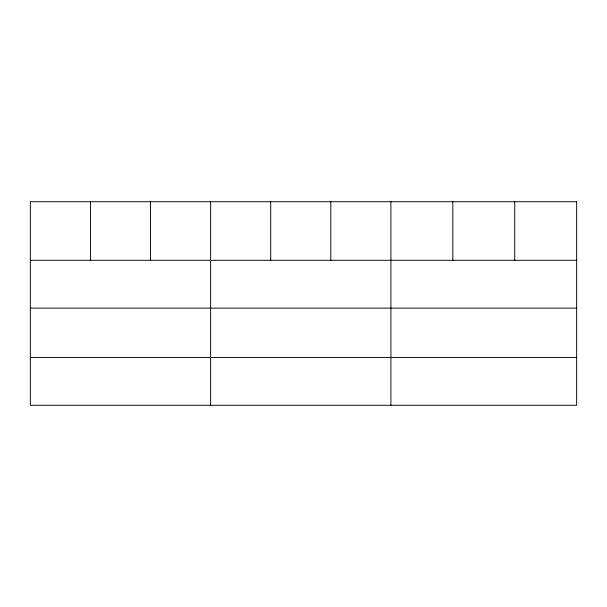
<?xml version="1.0" encoding="UTF-8"?>
<svg xmlns="http://www.w3.org/2000/svg" width="607" height="607" viewBox="0 0 607 607"><rect width="100%" height="100%" fill="white"/><g stroke="black" fill="none" stroke-linecap="round" stroke-linejoin="round"><path stroke-width="0.91" d="M30.35 260.282L576.65 260.282M30.35 308.136L576.65 308.136M30.35 357.44L576.65 357.44M514.736 201.714L514.736 260.282M452.822 201.714L452.822 260.282M390.908 201.714L390.908 405.286M330.815 201.714L330.815 260.282M270.722 201.714L270.722 260.282M210.629 201.714L210.629 405.286M150.536 201.714L150.536 260.282M90.443 201.714L90.443 260.282M576.65 201.714L30.35 201.714L30.35 405.286L576.65 405.286L576.65 201.714"/></g></svg>
